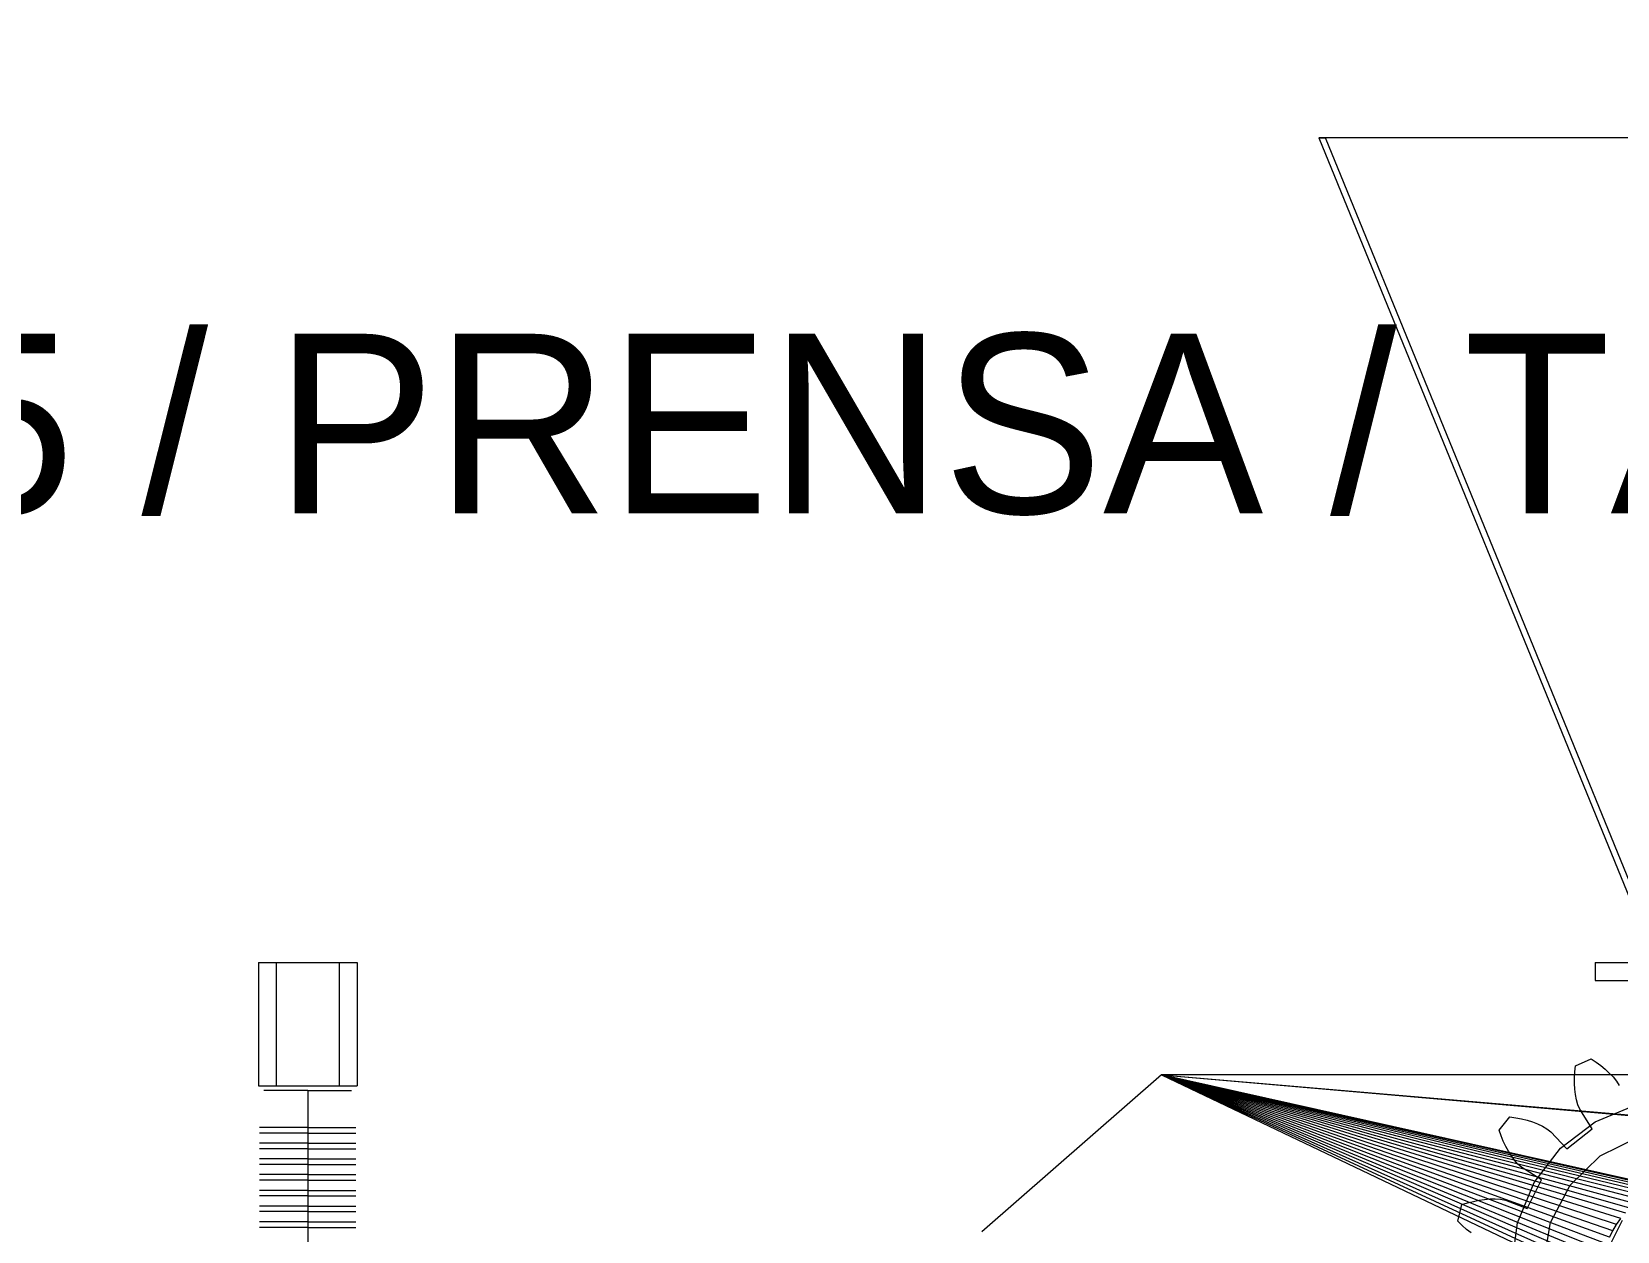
# Model space of a CAD drawing. Header units: millimetres. Extents: x -191664 to 191490, y -197311 to 10263.
# Drawn here: x 177 to 883, y -183310 to -182775 of the extents above; entities that cross this region are included whole.
import ezdxf

# ---------------------------------------------------------------- set-up
doc = ezdxf.new("R2010")
doc.units = ezdxf.units.MM
doc.layers.add('R15_COTAS_TRANSPORTE_P', color=1, linetype='Continuous', lineweight=0)
doc.layers.add('R15_PRENSA_RECEPCION_P', color=2, linetype='Continuous', lineweight=0)
doc.dimstyles.new('PLANTA_20', dxfattribs={"dimtxt": 50, "dimasz": 30, "dimexe": 30, "dimexo": 16, "dimgap": 20, "dimtad": 1, "dimtih": 1, "dimtoh": 1, "dimdec": 1, "dimzin": 0, "dimdsep": 46, "dimcen": 0.09, "dimadec": 0, "dimazin": 0, "dimtfac": 1, "dimtdec": 4, "dimtofl": 0, "dimtmove": 0, "dimatfit": 3, "dimfxl": 1, "dimtolj": 1, "dimtzin": 0, "dimarcsym": 0})

# ---------------------------------------------------------------- blocks, each defined once
blk = doc.blocks.new('*D131')
at = {"layer": 'Defpoints', "color": 0, "transparency": 16777216}
for p in [(1100, -183968.15), (1139.8, -184162.66), (1104.62, -184212), (1304.62, -184212), (1304.62, -184212)]:
    blk.add_point(p, dxfattribs=at)
at = {"layer": 'R15_COTAS_TRANSPORTE_P', "color": 0, "lineweight": -2, "transparency": 16777216}
blk.add_arc((1304.62, -184212), 172.05, 140.00345, 169.99655, dxfattribs=at)
at = {"layer": 'R15_COTAS_TRANSPORTE_P', "color": 0, "transparency": 16777216}
for points in [[(1169.28, -184097.88), (1176.35, -184104.95), (1194.03, -184080.2)], [(1140.17, -184182.55), (1130.2, -184181.68), (1132.57, -184212)]]:
    blk.add_solid(points, dxfattribs=at)
blk = doc.blocks.new('*D132')
at = {"layer": 'Defpoints', "color": 0, "transparency": 16777216}
for p in [(-500, -194490), (-500, -194490), (500, -194490), (203.29, -194656.68), (439.69, -194832.02)]:
    blk.add_point(p, dxfattribs=at)
at = {"layer": 'R15_COTAS_TRANSPORTE_P', "color": 0, "lineweight": -2, "transparency": 16777216}
blk.add_arc((-500, -194490), 722.77, 342.37834, 357.62166, dxfattribs=at)
at = {"layer": 'R15_COTAS_TRANSPORTE_P', "color": 0, "transparency": 16777216}
for points in [[(217.15, -194519.89), (227.15, -194520.1), (222.77, -194490)], [(193.59, -194710.42), (184.12, -194707.19), (179.18, -194737.2)]]:
    blk.add_solid(points, dxfattribs=at)
blk = doc.blocks.new('*D133')
at = {"layer": 'Defpoints', "color": 0, "transparency": 16777216}
for p in [(439.69, -194147.98), (217.89, -194406.09), (-500, -194490), (-500, -194490), (500, -194490)]:
    blk.add_point(p, dxfattribs=at)
at = {"layer": 'R15_COTAS_TRANSPORTE_P', "color": 0, "lineweight": -2, "transparency": 16777216}
blk.add_arc((-500, -194490), 722.77, 2.37834, 17.62166, dxfattribs=at)
at = {"layer": 'R15_COTAS_TRANSPORTE_P', "color": 0, "transparency": 16777216}
for points in [[(184.12, -194272.81), (193.59, -194269.58), (179.18, -194242.8)], [(227.15, -194459.9), (217.15, -194460.11), (222.77, -194490)]]:
    blk.add_solid(points, dxfattribs=at)

msp = doc.modelspace()

# ---------------------------------------------------------------- linework, layer by layer
at = {"layer": 'R15_PRENSA_RECEPCION_P', "color": 253, "true_color": 0xa8b8bb}
for p, q in [((1450, -182822.75), (750, -182822.75)), ((750, -182822.75), (900, -183190)), ((750, -182822.75), (753, -182822.75)), ((903, -183190), (753, -182822.75))]:
    msp.add_line(p, q, dxfattribs=at)
at = {"layer": 'R15_PRENSA_RECEPCION_P', "color": 9, "true_color": 0xb9c3c2}
for p, q in [((278, -183190), (322, -183190)), ((278, -183190), (278, -183245)), ((286, -183190), (314, -183190)), ((286, -183190), (286, -183245)), ((314, -183190), (314, -183245)), ((322, -183190), (322, -183245)), ((864.06, -183238.73), (864.35, -183236.08)), ((864.35, -183236.08), (871.25, -183232.86)), ((871.25, -183232.86), (873.47, -183234.35)), ((873.47, -183234.35), (875.56, -183235.91)), ((875.56, -183235.91), (877.52, -183237.55)), ((877.52, -183237.55), (879.34, -183239.25)), ((278, -183245), (322, -183245)), ((286, -183245), (314, -183245)), ((680, -183240), (600, -183310)), ((680, -183240), (878.42, -183334.63)), ((877.63, -183331.49), (680, -183240)), ((877.16, -183328.28), (680, -183240)), ((877, -183325.05), (680, -183240)), ((877.16, -183321.82), (680, -183240)), ((877.63, -183318.61), (680, -183240)), ((878.42, -183315.47), (680, -183240)), ((879.51, -183312.42), (680, -183240)), ((880.9, -183309.49), (680, -183240)), ((882.56, -183306.72), (680, -183240)), ((884.49, -183304.11), (680, -183240)), ((886.67, -183301.72), (680, -183240)), ((889.07, -183299.54), (680, -183240)), ((891.67, -183297.61), (680, -183240)), ((894.44, -183295.95), (680, -183240)), ((897.37, -183294.56), (680, -183240)), ((900.42, -183293.47), (680, -183240)), ((903.56, -183292.68), (680, -183240)), ((906.77, -183292.21), (680, -183240)), ((910, -183292.05), (680, -183240)), ((913.23, -183292.21), (680, -183240)), ((680, -183240), (1286.77, -183292.21)), ((1520, -183240), (680, -183240)), ((680, -183240), (1283.56, -183292.68)), ((863.9, -183243.89), (863.91, -183241.34)), ((864.03, -183246.38), (863.9, -183243.89)), ((863.91, -183241.34), (864.06, -183238.73)), ((879.34, -183239.25), (881.01, -183241.02)), ((881.01, -183241.02), (882.51, -183242.86)), ((882.51, -183242.86), (883.81, -183244.77)), ((284.36, -183247), (280.5, -183247)), ((291.32, -183247), (284.36, -183247)), ((300, -183247), (291.32, -183247)), ((300, -183247), (300, -183263.5)), ((300, -183247), (308.68, -183247)), ((308.68, -183247), (315.64, -183247)), ((315.64, -183247), (319.5, -183247)), ((864.31, -183248.8), (864.03, -183246.38)), ((864.76, -183251.13), (864.31, -183248.8)), ((865.38, -183253.35), (864.76, -183251.13)), ((830.27, -183264.7), (835.09, -183258.8)), ((835.09, -183258.8), (837.74, -183259.18)), ((837.74, -183259.18), (840.3, -183259.68)), ((840.3, -183259.68), (842.77, -183260.3)), ((866.27, -183255.42), (865.38, -183253.35)), ((871.77, -183264.18), (866.27, -183255.42)), ((873, -183260.96), (890.85, -183253.57)), ((282.8, -183263.5), (278.55, -183263.5)), ((282.8, -183266), (278.55, -183266)), ((284.36, -183263.5), (280.5, -183263.5)), ((284.36, -183266), (280.5, -183266)), ((290.45, -183263.5), (282.8, -183263.5)), ((290.45, -183266), (282.8, -183266)), ((291.32, -183263.5), (284.36, -183263.5)), ((291.32, -183266), (284.36, -183266)), ((300, -183263.5), (290.45, -183263.5)), ((300, -183266), (290.45, -183266)), ((300, -183263.5), (291.32, -183263.5)), ((300, -183266), (291.32, -183266)), ((300, -183263.5), (300, -183266)), ((300, -183263.5), (309.55, -183263.5)), ((300, -183263.5), (308.68, -183263.5)), ((300, -183266), (300, -183270.5)), ((300, -183266), (308.68, -183266)), ((300, -183266), (309.55, -183266)), ((308.68, -183263.5), (315.64, -183263.5)), ((308.68, -183266), (315.64, -183266)), ((309.55, -183263.5), (317.2, -183263.5)), ((309.55, -183266), (317.2, -183266)), ((315.64, -183263.5), (319.5, -183263.5)), ((315.64, -183266), (319.5, -183266)), ((317.2, -183263.5), (321.45, -183263.5)), ((317.2, -183266), (321.45, -183266)), ((831.16, -183267.21), (830.27, -183264.7)), ((842.77, -183260.3), (845.15, -183261.05)), ((845.15, -183261.05), (847.42, -183261.92)), ((847.42, -183261.92), (849.57, -183262.92)), ((849.57, -183262.92), (851.57, -183264.08)), ((851.57, -183264.08), (853.36, -183265.45)), ((853.36, -183265.45), (860.49, -183272.95)), ((857.67, -183272.72), (873, -183260.96)), ((860.49, -183272.95), (871.77, -183264.18)), ((282.8, -183270.5), (278.55, -183270.5)), ((282.8, -183273), (278.55, -183273)), ((284.36, -183270.5), (280.5, -183270.5)), ((284.36, -183273), (280.5, -183273)), ((290.45, -183270.5), (282.8, -183270.5)), ((290.45, -183273), (282.8, -183273)), ((291.32, -183270.5), (284.36, -183270.5)), ((291.32, -183273), (284.36, -183273)), ((300, -183270.5), (290.45, -183270.5)), ((300, -183273), (290.45, -183273)), ((300, -183270.5), (291.32, -183270.5)), ((300, -183273), (291.32, -183273)), ((300, -183270.5), (300, -183273)), ((300, -183270.5), (308.68, -183270.5)), ((300, -183270.5), (309.55, -183270.5)), ((300, -183273), (300, -183277.5)), ((300, -183273), (308.68, -183273)), ((300, -183273), (309.55, -183273)), ((308.68, -183270.5), (315.64, -183270.5)), ((308.68, -183273), (315.64, -183273)), ((309.55, -183270.5), (317.2, -183270.5)), ((309.55, -183273), (317.2, -183273)), ((315.64, -183270.5), (319.5, -183270.5)), ((315.64, -183273), (319.5, -183273)), ((317.2, -183270.5), (321.45, -183270.5)), ((317.2, -183273), (321.45, -183273)), ((832.16, -183269.63), (831.16, -183267.21)), ((833.25, -183271.93), (832.16, -183269.63)), ((834.45, -183274.12), (833.25, -183271.93)), ((845.91, -183288.05), (857.67, -183272.72)), ((875.36, -183276.06), (892.19, -183267.75)), ((282.8, -183277.5), (278.55, -183277.5)), ((282.8, -183280), (278.55, -183280)), ((284.36, -183277.5), (280.5, -183277.5)), ((284.36, -183280), (280.5, -183280)), ((290.45, -183277.5), (282.8, -183277.5)), ((290.45, -183280), (282.8, -183280)), ((291.32, -183277.5), (284.36, -183277.5)), ((291.32, -183280), (284.36, -183280)), ((300, -183277.5), (290.45, -183277.5)), ((300, -183280), (290.45, -183280)), ((300, -183277.5), (291.32, -183277.5)), ((300, -183280), (291.32, -183280)), ((300, -183277.5), (300, -183280)), ((300, -183277.5), (308.68, -183277.5)), ((300, -183277.5), (309.55, -183277.5)), ((300, -183280), (300, -183284.5)), ((300, -183280), (308.68, -183280)), ((300, -183280), (309.55, -183280)), ((308.68, -183277.5), (315.64, -183277.5)), ((308.68, -183280), (315.64, -183280)), ((309.55, -183277.5), (317.2, -183277.5)), ((309.55, -183280), (317.2, -183280)), ((315.64, -183277.5), (319.5, -183277.5)), ((315.64, -183280), (319.5, -183280)), ((317.2, -183277.5), (321.45, -183277.5)), ((317.2, -183280), (321.45, -183280)), ((835.75, -183276.17), (834.45, -183274.12)), ((837.16, -183278.08), (835.75, -183276.17)), ((838.69, -183279.81), (837.16, -183278.08)), ((840.39, -183281.29), (838.69, -183279.81)), ((861.91, -183289.16), (875.36, -183276.06)), ((282.8, -183284.5), (278.55, -183284.5)), ((282.8, -183287), (278.55, -183287)), ((284.36, -183284.5), (280.5, -183284.5)), ((284.36, -183287), (280.5, -183287)), ((290.45, -183284.5), (282.8, -183284.5)), ((290.45, -183287), (282.8, -183287)), ((291.32, -183284.5), (284.36, -183284.5)), ((291.32, -183287), (284.36, -183287)), ((300, -183284.5), (290.45, -183284.5)), ((300, -183287), (290.45, -183287)), ((300, -183284.5), (291.32, -183284.5)), ((300, -183287), (291.32, -183287)), ((300, -183284.5), (300, -183287)), ((300, -183284.5), (308.68, -183284.5)), ((300, -183284.5), (309.55, -183284.5)), ((300, -183287), (300, -183291.5)), ((300, -183287), (308.68, -183287)), ((300, -183287), (309.55, -183287)), ((308.68, -183284.5), (315.64, -183284.5)), ((308.68, -183287), (315.64, -183287)), ((309.55, -183284.5), (317.2, -183284.5)), ((309.55, -183287), (317.2, -183287)), ((315.64, -183284.5), (319.5, -183284.5)), ((315.64, -183287), (319.5, -183287)), ((317.2, -183284.5), (321.45, -183284.5)), ((317.2, -183287), (321.45, -183287)), ((849.15, -183286.8), (840.39, -183281.29)), ((842.78, -183299.59), (849.15, -183286.8)), ((282.8, -183291.5), (278.55, -183291.5)), ((282.8, -183294), (278.55, -183294)), ((284.36, -183291.5), (280.5, -183291.5)), ((284.36, -183294), (280.5, -183294)), ((290.45, -183291.5), (282.8, -183291.5)), ((290.45, -183294), (282.8, -183294)), ((291.32, -183291.5), (284.36, -183291.5)), ((291.32, -183294), (284.36, -183294)), ((300, -183291.5), (290.45, -183291.5)), ((300, -183294), (290.45, -183294)), ((300, -183291.5), (291.32, -183291.5)), ((300, -183294), (291.32, -183294)), ((300, -183291.5), (300, -183294)), ((300, -183291.5), (308.68, -183291.5)), ((300, -183291.5), (309.55, -183291.5)), ((300, -183294), (300, -183298.5)), ((300, -183294), (308.68, -183294)), ((300, -183294), (309.55, -183294)), ((308.68, -183291.5), (315.64, -183291.5)), ((308.68, -183294), (315.64, -183294)), ((309.55, -183291.5), (317.2, -183291.5)), ((309.55, -183294), (317.2, -183294)), ((315.64, -183291.5), (319.5, -183291.5)), ((315.64, -183294), (319.5, -183294)), ((317.2, -183291.5), (321.45, -183291.5)), ((317.2, -183294), (321.45, -183294)), ((838.52, -183305.9), (845.91, -183288.05)), ((853.18, -183305.78), (861.91, -183289.16)), ((282.8, -183298.5), (278.55, -183298.5)), ((282.8, -183301), (278.55, -183301)), ((284.36, -183298.5), (280.5, -183298.5)), ((284.36, -183301), (280.5, -183301)), ((290.45, -183298.5), (282.8, -183298.5)), ((290.45, -183301), (282.8, -183301)), ((291.32, -183298.5), (284.36, -183298.5)), ((291.32, -183301), (284.36, -183301)), ((300, -183298.5), (290.45, -183298.5)), ((300, -183301), (290.45, -183301)), ((300, -183298.5), (291.32, -183298.5)), ((300, -183301), (291.32, -183301)), ((300, -183298.5), (300, -183301)), ((300, -183298.5), (308.68, -183298.5)), ((300, -183298.5), (309.55, -183298.5)), ((300, -183301), (300, -183305.5)), ((300, -183301), (308.68, -183301)), ((300, -183301), (309.55, -183301)), ((308.68, -183298.5), (315.64, -183298.5)), ((308.68, -183301), (315.64, -183301)), ((309.55, -183298.5), (317.2, -183298.5)), ((309.55, -183301), (317.2, -183301)), ((315.64, -183298.5), (319.5, -183298.5)), ((315.64, -183301), (319.5, -183301)), ((317.2, -183298.5), (321.45, -183298.5)), ((317.2, -183301), (321.45, -183301)), ((811.98, -183305.27), (813.77, -183297.87)), ((813.77, -183297.87), (816.31, -183297.06)), ((816.31, -183297.06), (818.84, -183296.4)), ((818.84, -183296.4), (821.34, -183295.88)), ((821.34, -183295.88), (823.81, -183295.52)), ((823.81, -183295.52), (826.23, -183295.32)), ((826.23, -183295.32), (828.6, -183295.29)), ((828.6, -183295.29), (830.91, -183295.47)), ((830.91, -183295.47), (833.11, -183295.93)), ((833.11, -183295.93), (842.78, -183299.59)), ((282.8, -183305.5), (278.55, -183305.5)), ((282.8, -183308), (278.55, -183308)), ((284.36, -183305.5), (280.5, -183305.5)), ((284.36, -183308), (280.5, -183308)), ((290.45, -183305.5), (282.8, -183305.5)), ((290.45, -183308), (282.8, -183308)), ((291.32, -183305.5), (284.36, -183305.5)), ((291.32, -183308), (284.36, -183308)), ((300, -183305.5), (290.45, -183305.5)), ((300, -183308), (290.45, -183308)), ((300, -183305.5), (291.32, -183305.5)), ((300, -183308), (291.32, -183308)), ((300, -183305.5), (300, -183308)), ((300, -183305.5), (308.68, -183305.5)), ((300, -183305.5), (309.55, -183305.5)), ((300, -183308), (300, -183480)), ((300, -183308), (309.55, -183308)), ((300, -183308), (308.68, -183308)), ((308.68, -183305.5), (315.64, -183305.5)), ((308.68, -183308), (315.64, -183308)), ((309.55, -183305.5), (317.2, -183305.5)), ((309.55, -183308), (317.2, -183308)), ((315.64, -183305.5), (319.5, -183305.5)), ((315.64, -183308), (319.5, -183308)), ((317.2, -183305.5), (321.45, -183305.5)), ((317.2, -183308), (321.45, -183308)), ((813.87, -183307.15), (811.98, -183305.27)), ((815.82, -183308.89), (813.87, -183307.15)), ((817.81, -183310.49), (815.82, -183308.89)), ((836, -183325.05), (838.52, -183305.9)), ((850, -183324.28), (853.18, -183305.78)), ((878.9, -183317.53), (885.24, -183304.78)), ((880.9, -183309.49), (882.56, -183306.72)), ((882.56, -183306.72), (884.49, -183304.11)), ((879.51, -183312.42), (880.9, -183309.49))]:
    msp.add_line(p, q, dxfattribs=at)
at = {"layer": 'R15_PRENSA_RECEPCION_P', "color": 8, "true_color": 0x6f7d84}
for p, q in [((873, -183190), (1327, -183190)), ((873, -183190), (873, -183198)), ((873, -183190), (899, -183190)), ((873, -183198), (1327, -183198)), ((873, -183198), (899, -183198))]:
    msp.add_line(p, q, dxfattribs=at)

# ---------------------------------------------------------------- texts
at = {"layer": 'R15_PRENSA_RECEPCION_P'}
msp.add_text('R15 / PRENSA / TANGENTE ASUMIDA15 GRADOS / DOS LABIOS Y CANAL COMUN50 GRADOS', height=80, dxfattribs=at).set_placement((0, -182990))

# ---------------------------------------------------------------- dimensions: what is measured, and where the dimension line sits
at = {"layer": 'R15_COTAS_TRANSPORTE_P'}
for base, line1, line2, picture, middle in [((217.89, -194406.09), ((-500, -194490), (500, -194490)), ((-500, -194490), (439.69, -194147.98)), '*D133', (191490.46, -33543.69)), ((203.29, -194656.68), ((-500, -194490), (500, -194490)), ((-500, -194490), (439.69, -194832.02)), '*D132', (-191664.11, -34001.98)), ((1139.8, -184162.66), ((1304.62, -184212), (1104.62, -184212)), ((1304.62, -184212), (1100, -183968.15)), '*D131', (-166426.35, -78863.51))]:
    dim = msp.add_angular_dim_2l(base=base, line1=line1, line2=line2, dimstyle='PLANTA_20', dxfattribs=at)
    dim.commit()
    dim.dimension.update_dxf_attribs({"geometry": picture, "text_midpoint": middle})

doc.saveas('drawing.dxf')
